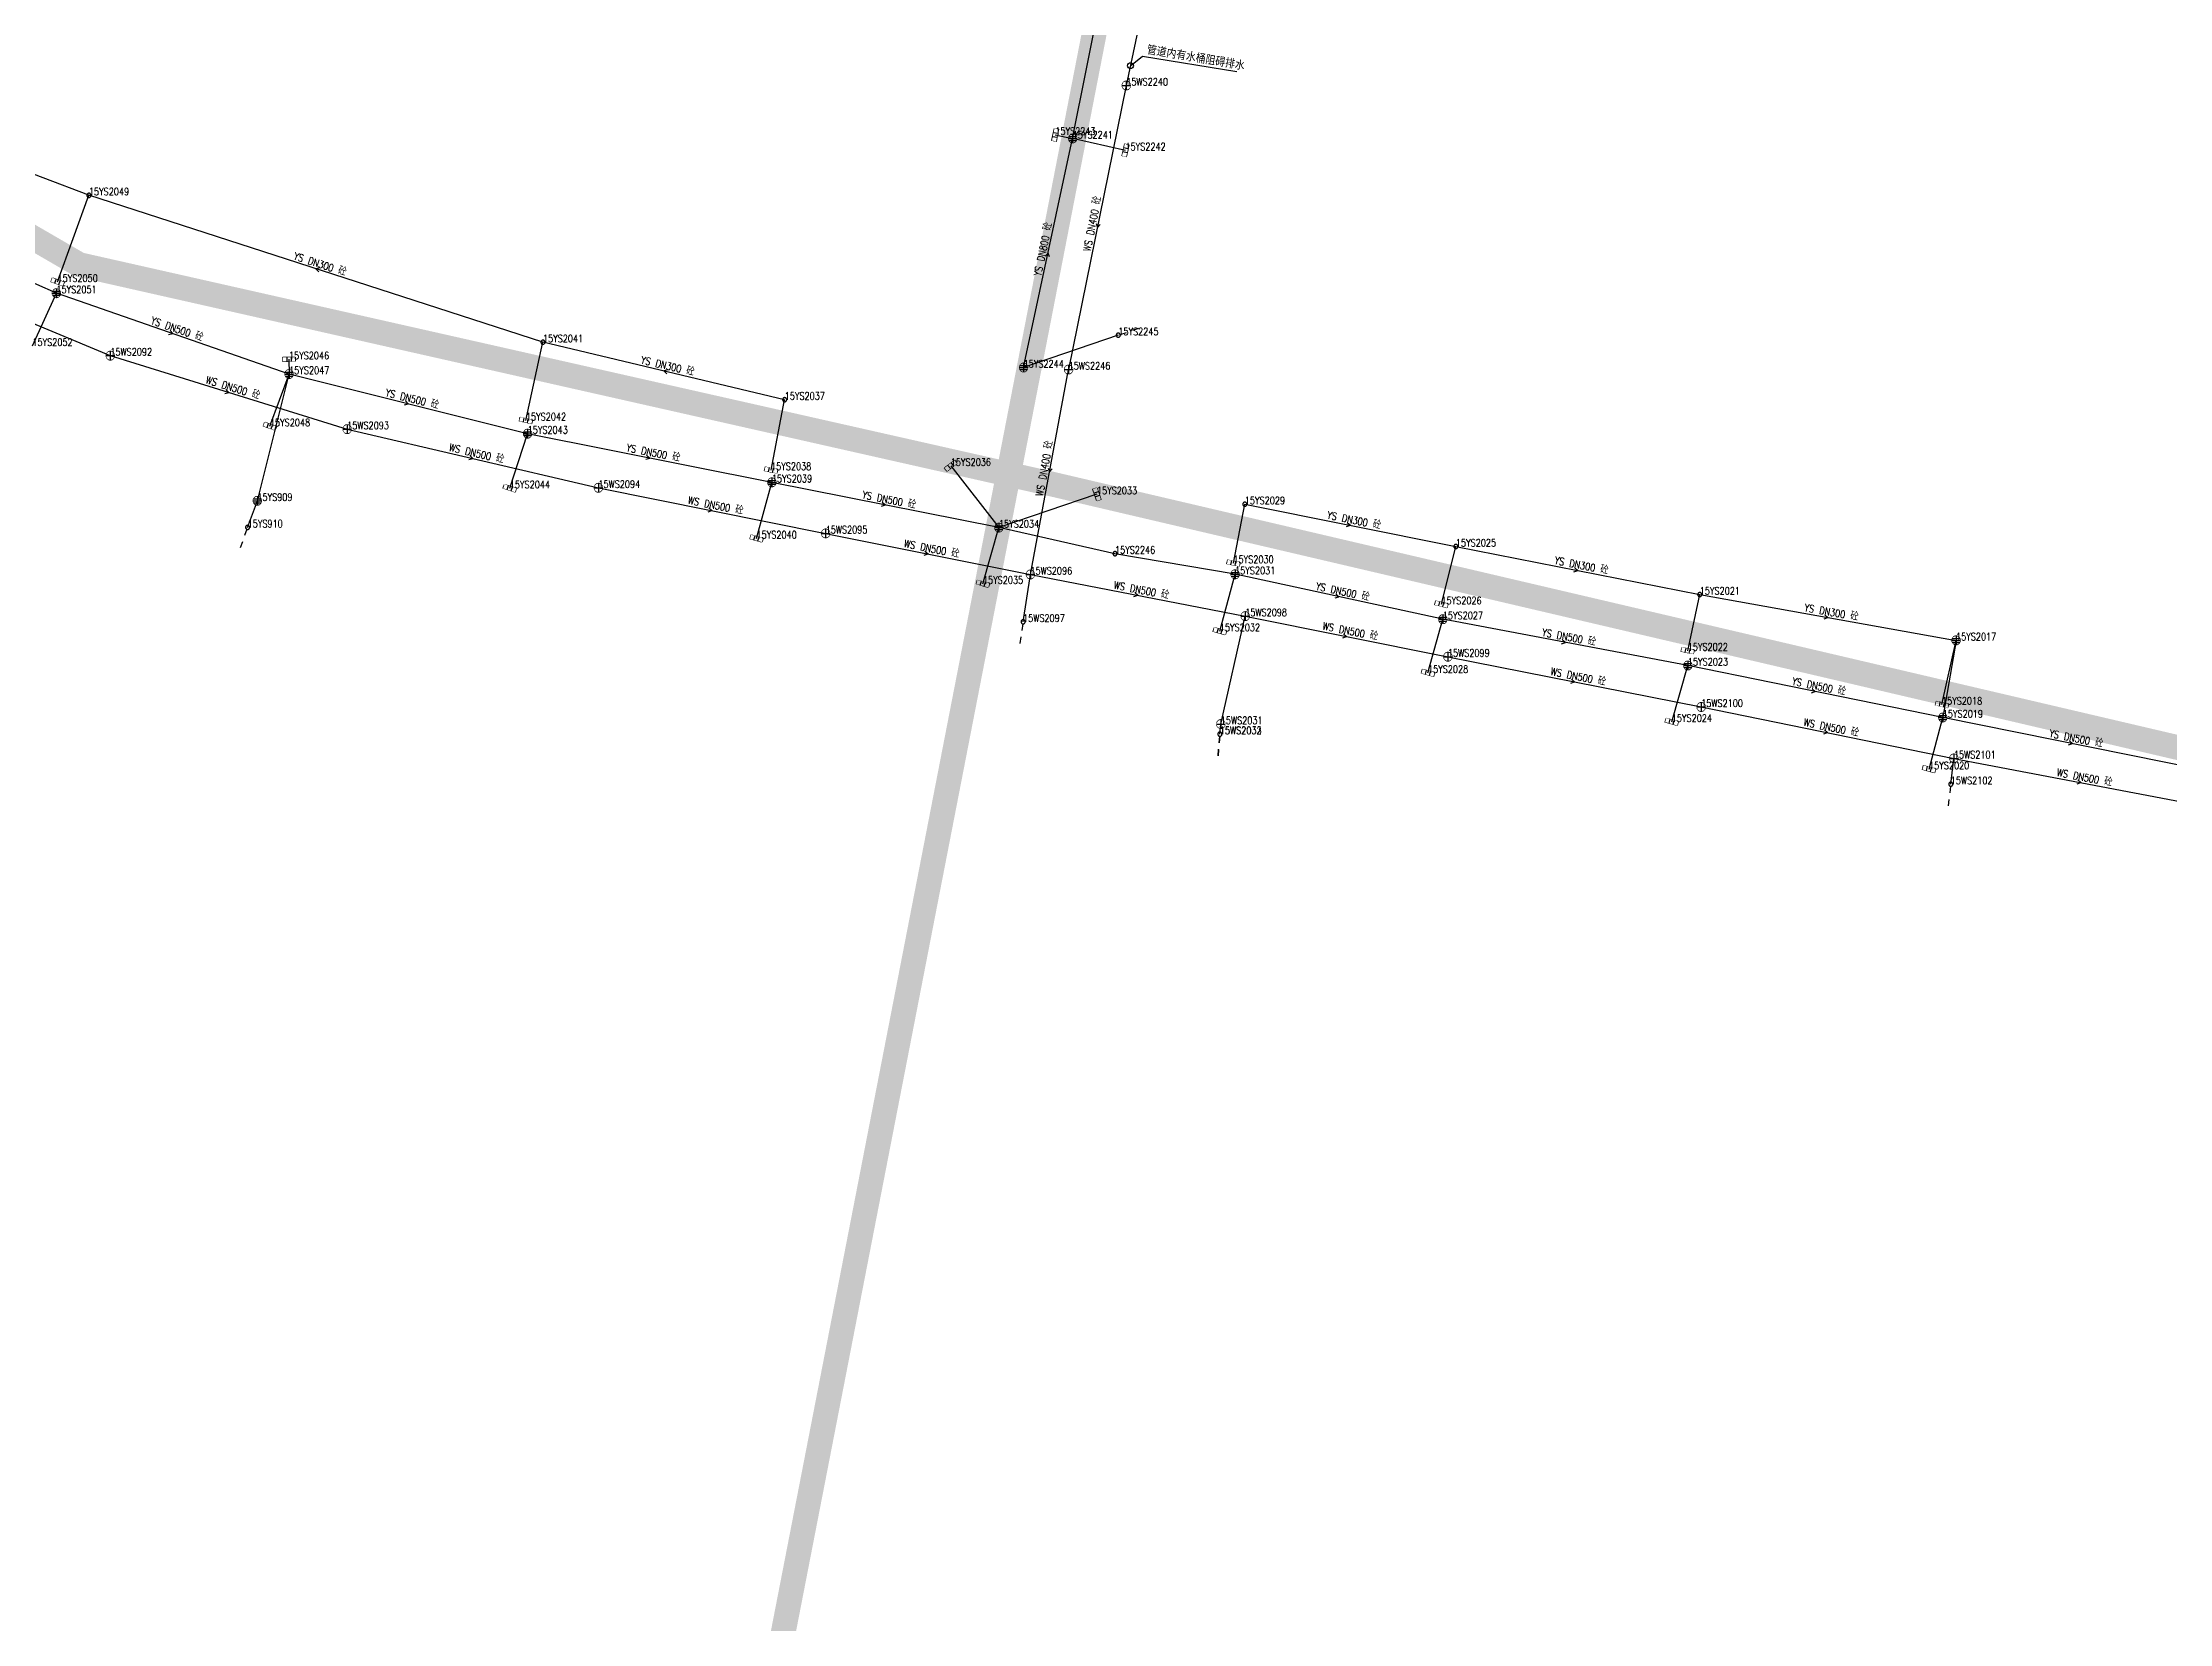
# Model space of a CAD drawing. Extents: x 78813 to 99477, y 2421021 to 2448125.
# Drawn here: x 82647.4 to 82905.2, y 2434629.7 to 2434821.4 of the extents above; entities that cross this region are included whole.
import ezdxf
from ezdxf.enums import TextEntityAlignment as Align

# ---------------------------------------------------------------- set-up
doc = ezdxf.new("R2010")
doc.units = 0
doc.set_wipeout_variables(frame=1)
doc.layers.get('0').update_dxf_attribs({"linetype": 'CONTINUOUS'})
for name, color, linetype in [('DX_WS', 16, 'CONTINUOUS'), ('DX_YS', 42, 'CONTINUOUS'), ('道路', 5, 'CONTINUOUS')]:
    doc.layers.add(name, color=color, linetype=linetype)
doc.layers.add('WSLINE', color=7, linetype='CONTINUOUS', true_color=0x7f0000)
doc.layers.add('YSLINE', color=7, linetype='CONTINUOUS', true_color=0xcc9900)
doc.styles.add('CcNameZT', font='txt.SHX', dxfattribs={"width": 0.8, "bigfont": 'HZTXT.SHX'})
doc.styles.get("Standard").update_dxf_attribs({"font": 'txt.shx', "bigfont": 'hztxt.shx'})

# ---------------------------------------------------------------- blocks, each defined once
blk = doc.blocks.new('GC546')
at = {"color": 0}
for p in [(0.866, 0.5), (0.866, -0.5)]:
    blk.add_line(p, (0, 0), dxfattribs=at)
blk = doc.blocks.new('PS污水井')
blk.add_lwpolyline([(1, 0), (1, 0.07), (0.99, 0.14), (0.98, 0.21), (0.96, 0.28), (0.94, 0.34), (0.91, 0.41), (0.88, 0.47), (0.85, 0.53), (0.81, 0.59), (0.77, 0.64), (0.72, 0.69), (0.67, 0.74), (0.62, 0.79), (0.56, 0.83), (0.5, 0.87), (0.44, 0.9), (0.37, 0.93), (0.31, 0.95), (0.24, 0.97), (0.17, 0.98), (0.1, 0.99), (0.03, 1), (-0.03, 1), (-0.1, 0.99), (-0.17, 0.98), (-0.24, 0.97), (-0.31, 0.95), (-0.37, 0.93), (-0.44, 0.9), (-0.5, 0.87), (-0.56, 0.83), (-0.62, 0.79), (-0.67, 0.74), (-0.72, 0.69), (-0.77, 0.64), (-0.81, 0.59), (-0.85, 0.53), (-0.88, 0.47), (-0.91, 0.41), (-0.94, 0.34), (-0.96, 0.28), (-0.98, 0.21), (-0.99, 0.14), (-1, 0.07), (-1, 0), (-1, -0.07), (-0.99, -0.14), (-0.98, -0.21), (-0.96, -0.28), (-0.94, -0.34), (-0.91, -0.41), (-0.88, -0.47), (-0.85, -0.53), (-0.81, -0.59), (-0.77, -0.64), (-0.72, -0.69), (-0.67, -0.74), (-0.62, -0.79), (-0.56, -0.83), (-0.5, -0.87), (-0.44, -0.9), (-0.37, -0.93), (-0.31, -0.95), (-0.24, -0.97), (-0.17, -0.98), (-0.1, -0.99), (-0.03, -1), (0.03, -1), (0.1, -0.99), (0.17, -0.98), (0.24, -0.97), (0.31, -0.95), (0.37, -0.93), (0.44, -0.9), (0.5, -0.87), (0.56, -0.83), (0.62, -0.79), (0.67, -0.74), (0.72, -0.69), (0.77, -0.64), (0.81, -0.59), (0.85, -0.53), (0.88, -0.47), (0.91, -0.41), (0.94, -0.34), (0.96, -0.28), (0.98, -0.21), (0.99, -0.14), (1, 0)], close=True)
blk.add_wipeout([(1, 0), (1, 0.07), (0.99, 0.14), (0.98, 0.21), (0.96, 0.28), (0.94, 0.34), (0.91, 0.41), (0.88, 0.47), (0.85, 0.53), (0.81, 0.59), (0.77, 0.64), (0.72, 0.69), (0.67, 0.74), (0.62, 0.79), (0.56, 0.83), (0.5, 0.87), (0.44, 0.9), (0.37, 0.93), (0.31, 0.95), (0.24, 0.97), (0.17, 0.98), (0.1, 0.99), (0.03, 1), (-0.03, 1), (-0.1, 0.99), (-0.17, 0.98), (-0.24, 0.97), (-0.31, 0.95), (-0.37, 0.93), (-0.44, 0.9), (-0.5, 0.87), (-0.56, 0.83), (-0.62, 0.79), (-0.67, 0.74), (-0.72, 0.69), (-0.77, 0.64), (-0.81, 0.59), (-0.85, 0.53), (-0.88, 0.47), (-0.91, 0.41), (-0.94, 0.34), (-0.96, 0.28), (-0.98, 0.21), (-0.99, 0.14), (-1, 0.07), (-1, 0), (-1, -0.07), (-0.99, -0.14), (-0.98, -0.21), (-0.96, -0.28), (-0.94, -0.34), (-0.91, -0.41), (-0.88, -0.47), (-0.85, -0.53), (-0.81, -0.59), (-0.77, -0.64), (-0.72, -0.69), (-0.67, -0.74), (-0.62, -0.79), (-0.56, -0.83), (-0.5, -0.87), (-0.44, -0.9), (-0.37, -0.93), (-0.31, -0.95), (-0.24, -0.97), (-0.17, -0.98), (-0.1, -0.99), (-0.03, -1), (0.03, -1), (0.1, -0.99), (0.17, -0.98), (0.24, -0.97), (0.31, -0.95), (0.37, -0.93), (0.44, -0.9), (0.5, -0.87), (0.56, -0.83), (0.62, -0.79), (0.67, -0.74), (0.72, -0.69), (0.77, -0.64), (0.81, -0.59), (0.85, -0.53), (0.88, -0.47), (0.91, -0.41), (0.94, -0.34), (0.96, -0.28), (0.98, -0.21), (0.99, -0.14)])
for p, q in [((-1, 0), (0, 0)), ((0, 1), (0, 0)), ((0, 0), (0, -1)), ((0, 0), (1, 0))]:
    blk.add_line(p, q)
blk = doc.blocks.new('PS非普查')
blk.add_lwpolyline([(3.7, 0), (5.3, 0)])
blk.add_wipeout([(0.5, 0), (0.5, 0.03), (0.5, 0.07), (0.49, 0.1), (0.48, 0.14), (0.47, 0.17), (0.46, 0.2), (0.44, 0.23), (0.42, 0.26), (0.4, 0.29), (0.38, 0.32), (0.36, 0.35), (0.33, 0.37), (0.31, 0.39), (0.28, 0.41), (0.25, 0.43), (0.22, 0.45), (0.19, 0.46), (0.15, 0.48), (0.12, 0.49), (0.09, 0.49), (0.05, 0.5), (0.02, 0.5), (-0.02, 0.5), (-0.05, 0.5), (-0.09, 0.49), (-0.12, 0.49), (-0.15, 0.48), (-0.19, 0.46), (-0.22, 0.45), (-0.25, 0.43), (-0.28, 0.41), (-0.31, 0.39), (-0.33, 0.37), (-0.36, 0.35), (-0.38, 0.32), (-0.4, 0.29), (-0.42, 0.26), (-0.44, 0.23), (-0.46, 0.2), (-0.47, 0.17), (-0.48, 0.14), (-0.49, 0.1), (-0.5, 0.07), (-0.5, 0.03), (-0.5, 0), (-0.5, -0.03), (-0.5, -0.07), (-0.49, -0.1), (-0.48, -0.14), (-0.47, -0.17), (-0.46, -0.2), (-0.44, -0.23), (-0.42, -0.26), (-0.4, -0.29), (-0.38, -0.32), (-0.36, -0.35), (-0.33, -0.37), (-0.31, -0.39), (-0.28, -0.41), (-0.25, -0.43), (-0.22, -0.45), (-0.19, -0.46), (-0.15, -0.48), (-0.12, -0.49), (-0.09, -0.49), (-0.05, -0.5), (-0.02, -0.5), (0.02, -0.5), (0.05, -0.5), (0.09, -0.49), (0.12, -0.49), (0.15, -0.48), (0.19, -0.46), (0.22, -0.45), (0.25, -0.43), (0.28, -0.41), (0.31, -0.39), (0.33, -0.37), (0.36, -0.35), (0.38, -0.32), (0.4, -0.29), (0.42, -0.26), (0.44, -0.23), (0.46, -0.2), (0.47, -0.17), (0.48, -0.14), (0.49, -0.1), (0.5, -0.07)])
blk.add_line((0.5, 0), (2.1, 0))
blk.add_lwpolyline([(0.5, 0), (0.5, 0.03), (0.5, 0.07), (0.49, 0.1), (0.48, 0.14), (0.47, 0.17), (0.46, 0.2), (0.44, 0.23), (0.42, 0.26), (0.4, 0.29), (0.38, 0.32), (0.36, 0.35), (0.33, 0.37), (0.31, 0.39), (0.28, 0.41), (0.25, 0.43), (0.22, 0.45), (0.19, 0.46), (0.15, 0.48), (0.12, 0.49), (0.09, 0.49), (0.05, 0.5), (0.02, 0.5), (-0.02, 0.5), (-0.05, 0.5), (-0.09, 0.49), (-0.12, 0.49), (-0.15, 0.48), (-0.19, 0.46), (-0.22, 0.45), (-0.25, 0.43), (-0.28, 0.41), (-0.31, 0.39), (-0.33, 0.37), (-0.36, 0.35), (-0.38, 0.32), (-0.4, 0.29), (-0.42, 0.26), (-0.44, 0.23), (-0.46, 0.2), (-0.47, 0.17), (-0.48, 0.14), (-0.49, 0.1), (-0.5, 0.07), (-0.5, 0.03), (-0.5, 0), (-0.5, -0.03), (-0.5, -0.07), (-0.49, -0.1), (-0.48, -0.14), (-0.47, -0.17), (-0.46, -0.2), (-0.44, -0.23), (-0.42, -0.26), (-0.4, -0.29), (-0.38, -0.32), (-0.36, -0.35), (-0.33, -0.37), (-0.31, -0.39), (-0.28, -0.41), (-0.25, -0.43), (-0.22, -0.45), (-0.19, -0.46), (-0.15, -0.48), (-0.12, -0.49), (-0.09, -0.49), (-0.05, -0.5), (-0.02, -0.5), (0.02, -0.5), (0.05, -0.5), (0.09, -0.49), (0.12, -0.49), (0.15, -0.48), (0.19, -0.46), (0.22, -0.45), (0.25, -0.43), (0.28, -0.41), (0.31, -0.39), (0.33, -0.37), (0.36, -0.35), (0.38, -0.32), (0.4, -0.29), (0.42, -0.26), (0.44, -0.23), (0.46, -0.2), (0.47, -0.17), (0.48, -0.14), (0.49, -0.1), (0.5, -0.07), (0.5, 0)], close=True)
blk = doc.blocks.new('PS雨水井')
blk.add_lwpolyline([(1, 0), (1, 0.07), (0.99, 0.14), (0.98, 0.21), (0.96, 0.28), (0.94, 0.34), (0.91, 0.41), (0.88, 0.47), (0.85, 0.53), (0.81, 0.59), (0.77, 0.64), (0.72, 0.69), (0.67, 0.74), (0.62, 0.79), (0.56, 0.83), (0.5, 0.87), (0.44, 0.9), (0.37, 0.93), (0.31, 0.95), (0.24, 0.97), (0.17, 0.98), (0.1, 0.99), (0.03, 1), (-0.03, 1), (-0.1, 0.99), (-0.17, 0.98), (-0.24, 0.97), (-0.31, 0.95), (-0.37, 0.93), (-0.44, 0.9), (-0.5, 0.87), (-0.56, 0.83), (-0.62, 0.79), (-0.67, 0.74), (-0.72, 0.69), (-0.77, 0.64), (-0.81, 0.59), (-0.85, 0.53), (-0.88, 0.47), (-0.91, 0.41), (-0.94, 0.34), (-0.96, 0.28), (-0.98, 0.21), (-0.99, 0.14), (-1, 0.07), (-1, 0), (-1, -0.07), (-0.99, -0.14), (-0.98, -0.21), (-0.96, -0.28), (-0.94, -0.34), (-0.91, -0.41), (-0.88, -0.47), (-0.85, -0.53), (-0.81, -0.59), (-0.77, -0.64), (-0.72, -0.69), (-0.67, -0.74), (-0.62, -0.79), (-0.56, -0.83), (-0.5, -0.87), (-0.44, -0.9), (-0.37, -0.93), (-0.31, -0.95), (-0.24, -0.97), (-0.17, -0.98), (-0.1, -0.99), (-0.03, -1), (0.03, -1), (0.1, -0.99), (0.17, -0.98), (0.24, -0.97), (0.31, -0.95), (0.37, -0.93), (0.44, -0.9), (0.5, -0.87), (0.56, -0.83), (0.62, -0.79), (0.67, -0.74), (0.72, -0.69), (0.77, -0.64), (0.81, -0.59), (0.85, -0.53), (0.88, -0.47), (0.91, -0.41), (0.94, -0.34), (0.96, -0.28), (0.98, -0.21), (0.99, -0.14), (1, 0)], close=True)
blk.add_wipeout([(1, 0), (1, 0.07), (0.99, 0.14), (0.98, 0.21), (0.96, 0.28), (0.94, 0.34), (0.91, 0.41), (0.88, 0.47), (0.85, 0.53), (0.81, 0.59), (0.77, 0.64), (0.72, 0.69), (0.67, 0.74), (0.62, 0.79), (0.56, 0.83), (0.5, 0.87), (0.44, 0.9), (0.37, 0.93), (0.31, 0.95), (0.24, 0.97), (0.17, 0.98), (0.1, 0.99), (0.03, 1), (-0.03, 1), (-0.1, 0.99), (-0.17, 0.98), (-0.24, 0.97), (-0.31, 0.95), (-0.37, 0.93), (-0.44, 0.9), (-0.5, 0.87), (-0.56, 0.83), (-0.62, 0.79), (-0.67, 0.74), (-0.72, 0.69), (-0.77, 0.64), (-0.81, 0.59), (-0.85, 0.53), (-0.88, 0.47), (-0.91, 0.41), (-0.94, 0.34), (-0.96, 0.28), (-0.98, 0.21), (-0.99, 0.14), (-1, 0.07), (-1, 0), (-1, -0.07), (-0.99, -0.14), (-0.98, -0.21), (-0.96, -0.28), (-0.94, -0.34), (-0.91, -0.41), (-0.88, -0.47), (-0.85, -0.53), (-0.81, -0.59), (-0.77, -0.64), (-0.72, -0.69), (-0.67, -0.74), (-0.62, -0.79), (-0.56, -0.83), (-0.5, -0.87), (-0.44, -0.9), (-0.37, -0.93), (-0.31, -0.95), (-0.24, -0.97), (-0.17, -0.98), (-0.1, -0.99), (-0.03, -1), (0.03, -1), (0.1, -0.99), (0.17, -0.98), (0.24, -0.97), (0.31, -0.95), (0.37, -0.93), (0.44, -0.9), (0.5, -0.87), (0.56, -0.83), (0.62, -0.79), (0.67, -0.74), (0.72, -0.69), (0.77, -0.64), (0.81, -0.59), (0.85, -0.53), (0.88, -0.47), (0.91, -0.41), (0.94, -0.34), (0.96, -0.28), (0.98, -0.21), (0.99, -0.14)])
for p, q in [((-1, 0), (0, 0)), ((-0.88, 0.48), (0, 0.47)), ((0, 1), (0, 0)), ((0, 0.47), (0.88, 0.47)), ((0, 0), (0, -1)), ((0, 0), (1, 0)), ((-0.88, -0.48), (0, -0.48)), ((0, -0.48), (0.88, -0.48))]:
    blk.add_line(p, q)
blk = doc.blocks.new('PS管线点')
blk.add_wipeout([(0.5, 0), (0.5, 0.03), (0.5, 0.07), (0.49, 0.1), (0.48, 0.14), (0.47, 0.17), (0.46, 0.2), (0.44, 0.23), (0.42, 0.26), (0.4, 0.29), (0.38, 0.32), (0.36, 0.35), (0.33, 0.37), (0.31, 0.39), (0.28, 0.41), (0.25, 0.43), (0.22, 0.45), (0.19, 0.46), (0.15, 0.48), (0.12, 0.49), (0.09, 0.49), (0.05, 0.5), (0.02, 0.5), (-0.02, 0.5), (-0.05, 0.5), (-0.09, 0.49), (-0.12, 0.49), (-0.15, 0.48), (-0.19, 0.46), (-0.22, 0.45), (-0.25, 0.43), (-0.28, 0.41), (-0.31, 0.39), (-0.33, 0.37), (-0.36, 0.35), (-0.38, 0.32), (-0.4, 0.29), (-0.42, 0.26), (-0.44, 0.23), (-0.46, 0.2), (-0.47, 0.17), (-0.48, 0.14), (-0.49, 0.1), (-0.5, 0.07), (-0.5, 0.03), (-0.5, 0), (-0.5, -0.03), (-0.5, -0.07), (-0.49, -0.1), (-0.48, -0.14), (-0.47, -0.17), (-0.46, -0.2), (-0.44, -0.23), (-0.42, -0.26), (-0.4, -0.29), (-0.38, -0.32), (-0.36, -0.35), (-0.33, -0.37), (-0.31, -0.39), (-0.28, -0.41), (-0.25, -0.43), (-0.22, -0.45), (-0.19, -0.46), (-0.15, -0.48), (-0.12, -0.49), (-0.09, -0.49), (-0.05, -0.5), (-0.02, -0.5), (0.02, -0.5), (0.05, -0.5), (0.09, -0.49), (0.12, -0.49), (0.15, -0.48), (0.19, -0.46), (0.22, -0.45), (0.25, -0.43), (0.28, -0.41), (0.31, -0.39), (0.33, -0.37), (0.36, -0.35), (0.38, -0.32), (0.4, -0.29), (0.42, -0.26), (0.44, -0.23), (0.46, -0.2), (0.47, -0.17), (0.48, -0.14), (0.49, -0.1), (0.5, -0.07)])
blk.add_lwpolyline([(0.5, 0), (0.5, 0.03), (0.5, 0.07), (0.49, 0.1), (0.48, 0.14), (0.47, 0.17), (0.46, 0.2), (0.44, 0.23), (0.42, 0.26), (0.4, 0.29), (0.38, 0.32), (0.36, 0.35), (0.33, 0.37), (0.31, 0.39), (0.28, 0.41), (0.25, 0.43), (0.22, 0.45), (0.19, 0.46), (0.15, 0.48), (0.12, 0.49), (0.09, 0.49), (0.05, 0.5), (0.02, 0.5), (-0.02, 0.5), (-0.05, 0.5), (-0.09, 0.49), (-0.12, 0.49), (-0.15, 0.48), (-0.19, 0.46), (-0.22, 0.45), (-0.25, 0.43), (-0.28, 0.41), (-0.31, 0.39), (-0.33, 0.37), (-0.36, 0.35), (-0.38, 0.32), (-0.4, 0.29), (-0.42, 0.26), (-0.44, 0.23), (-0.46, 0.2), (-0.47, 0.17), (-0.48, 0.14), (-0.49, 0.1), (-0.5, 0.07), (-0.5, 0.03), (-0.5, 0), (-0.5, -0.03), (-0.5, -0.07), (-0.49, -0.1), (-0.48, -0.14), (-0.47, -0.17), (-0.46, -0.2), (-0.44, -0.23), (-0.42, -0.26), (-0.4, -0.29), (-0.38, -0.32), (-0.36, -0.35), (-0.33, -0.37), (-0.31, -0.39), (-0.28, -0.41), (-0.25, -0.43), (-0.22, -0.45), (-0.19, -0.46), (-0.15, -0.48), (-0.12, -0.49), (-0.09, -0.49), (-0.05, -0.5), (-0.02, -0.5), (0.02, -0.5), (0.05, -0.5), (0.09, -0.49), (0.12, -0.49), (0.15, -0.48), (0.19, -0.46), (0.22, -0.45), (0.25, -0.43), (0.28, -0.41), (0.31, -0.39), (0.33, -0.37), (0.36, -0.35), (0.38, -0.32), (0.4, -0.29), (0.42, -0.26), (0.44, -0.23), (0.46, -0.2), (0.47, -0.17), (0.48, -0.14), (0.49, -0.1), (0.5, -0.07), (0.5, 0)], close=True)
blk = doc.blocks.new('PS雨篦')
blk.add_lwpolyline([(-1.5, 0.5), (0, 0.5), (1.5, 0.5), (1.5, -0.5), (0, -0.5), (-1.5, -0.5)], close=True)
blk.add_wipeout([(-1.5, 0.5), (0, 0.5), (1.5, 0.5), (1.5, -0.5), (0, -0.5), (-1.5, -0.5)])
for p, q in [((-0.51, -0.5), (-0.51, 0.5)), ((0.49, -0.5), (0.49, 0.5))]:
    blk.add_line(p, q)

msp = doc.modelspace()

# ---------------------------------------------------------------- linework, layer by layer
at = {"color": 6, "linetype": 'Continuous'}
for p, q in [((82779.29, 2434818.62, -0.12), (82780.75, 2434819.76, -0.12)), ((82780.75, 2434819.76, -0.12), (82792.2, 2434817.93, 0.15))]:
    msp.add_line(p, q, dxfattribs=at)
msp.add_circle((82779.29, 2434818.62, -0.12), 0.353, dxfattribs=at)

# ---------------------------------------------------------------- block references
at = {"layer": 'DX_WS', "xscale": 0.5, "yscale": 0.5, "zscale": 0.5}
for p in [(82778.78, 2434816.22, -0.11), (82655.63, 2434783.46, -0.33), (82771.79, 2434781.78, -0.23), (82684.34, 2434774.55, -0.61), (82714.79, 2434767.44, -0.22), (82742.34, 2434761.91, -0.2), (82767.16, 2434756.93, -0.08), (82793.2, 2434751.88, -0.22), (82817.77, 2434746.96, -0.41), (82848.47, 2434740.86, -0.53), (82879.1, 2434734.63, -0.28)]:
    msp.add_blockref('PS污水井', p, dxfattribs=at)
at = {"layer": 'DX_WS', "yscale": 0.5, "zscale": 0.5}
for name, p, xscale, rotation in [('GC546', (82775.29, 2434799, -0.17), 0.5000000000358561, 78.51388946757206), ('GC546', (82669.98, 2434779, -0.47), 0.5000000000609571, 162.7585405813997), ('GC546', (82699.56, 2434771, -0.41), 0.4999999999467123, 166.8685948098069), ('GC546', (82769.47, 2434769.36, -0.1), 0.4999999999654726, 79.44801572177009), ('GC546', (82728.56, 2434764.68, -0.21), 0.4999999999598819, 168.6428769654527), ('GC546', (82754.75, 2434759.42, -0.14), 0.5000000000052656, 168.6550025177074), ('GC546', (82780.18, 2434754.41, -0.15), 0.5000000000242169, 169.0310921427849), ('PS非普查', (82766.27, 2434751.19, 0.16), 0.4999999999047911, 261.2395941928843), ('GC546', (82805.49, 2434749.42, -0.31), 0.4999999999626051, 168.6779638501117), ('GC546', (82833.12, 2434743.91, -0.47), 0.4999999999683084, 168.7604395653938), ('PS非普查', (82790.12, 2434737.58, 2.42), 0.4999999998590414, 264.3362937399223), ('GC546', (82863.79, 2434737.75, -0.4), 0.4999999999757613, 168.5045635126129), ('PS非普查', (82878.72, 2434731.5, -0.05), 0.50000000007529, 263.0233480976709), ('GC546', (82894.5, 2434731.69, -0.4), 0.5000000000460866, 169.1798120843558)]:
    msp.add_blockref(name, p, dxfattribs=dict(at, xscale=xscale, rotation=rotation))
at = {"layer": 'DX_YS', "xscale": 0.5, "yscale": 0.5, "zscale": 0.5}
for name, p in [('PS雨水井', (82772.28, 2434809.79, 1.16)), ('PS管线点', (82653.03, 2434802.9, 1.97)), ('PS雨水井', (82649.09, 2434791.03, 0.08)), ('PS管线点', (82708.07, 2434785.09, 1.67)), ('PS雨水井', (82677.3, 2434781.23, 0.12)), ('PS雨水井', (82766.33, 2434782.02, 1.32)), ('PS管线点', (82737.37, 2434778.12, 1.93)), ('PS雨水井', (82706.21, 2434774, -0.02)), ('PS雨水井', (82735.82, 2434768.1, 0.17)), ('PS雨水井', (82673.45, 2434765.86, -1.2)), ('PS管线点', (82793.15, 2434765.45, 1.88)), ('PS雨水井', (82763.34, 2434762.61, 0.61)), ('PS管线点', (82818.73, 2434760.32, 1.71)), ('PS管线点', (82777.41, 2434759.45, 0.34)), ('PS雨水井', (82791.97, 2434756.95, 0.56)), ('PS管线点', (82848.29, 2434754.49, 1.68)), ('PS雨水井', (82817.15, 2434751.5, 0.13)), ('PS雨水井', (82879.36, 2434748.94, 0.96)), ('PS雨水井', (82846.85, 2434745.89, 0.35)), ('PS雨水井', (82877.75, 2434739.58, 0.4))]:
    msp.add_blockref(name, p, dxfattribs=at)
at = {"layer": 'DX_YS'}
for name, p, xscale, yscale, zscale, rotation in [('PS雨篦', (82778.68, 2434808.35, 1.3), 0.4999999998202177, 0.5, 0.5, 77.39923886768074), ('GC546', (82680.55, 2434794, 1.82), 0.4999999999831844, 0.5, 0.5, 342.0762379074212), ('GC546', (82769.3, 2434795.9, 1.24), 0.5000000001172096, 0.5, 0.5, 257.9113025557926), ('GC546', (82663.19, 2434786.13, 0.1), 0.4999999999752819, 0.5, 0.5, 160.8461996194678), ('PS非普查', (82777.81, 2434785.94, 1.79), 0.500000000031143, 0.5, 0.5, 18.86057106276369), ('GC546', (82722.72, 2434781.6, 1.8), 0.4999999999968092, 0.5, 0.5, 346.6059162612803), ('GC546', (82691.75, 2434777.62, 0.05), 0.5000000000002234, 0.5000000000002234, 0.5000000000002234, 165.9581596450901), ('PS雨篦', (82674.97, 2434774.9, 1.98), 0.5000000000590871, 0.5, 0.5, 339.7768176045921), ('GC546', (82721.01, 2434771.05, 0.07), 0.5000000000007722, 0.5000000000007722, 0.5000000000007722, 168.7313702175026), ('PS雨篦', (82757.5, 2434770.11, 1.83), 0.49999999995378, 0.5, 0.5, 217.8813271708096), ('PS雨篦', (82704.05, 2434767.38, 2.21), 0.4999999999853141, 0.5, 0.5, 341.9600806879838), ('GC546', (82749.58, 2434765.36, 0.39), 0.4999999999957488, 0.5, 0.5, 168.7116943160289), ('PS雨篦', (82775.22, 2434766.65, 1.8), 0.4999999998178634, 0.5, 0.5, 108.7826989330279), ('GC546', (82805.94, 2434762.89, 1.8), 0.4999999999556681, 0.5, 0.5, 168.6521626980567), ('PS非普查', (82672.27, 2434762.64, 0.69), 0.4999999999370179, 0.5, 0.5, 249.9854977495617), ('PS雨篦', (82733.96, 2434761.3, 2.22), 0.5000000000379122, 0.5, 0.5, 344.6964185598558), ('PS雨篦', (82761.4, 2434755.81, 2.23), 0.4999999999851401, 0.5, 0.5, 344.1291268379305), ('GC546', (82833.51, 2434757.4, 1.7), 0.5000000000228628, 0.5, 0.5, 168.8366170657968), ('GC546', (82804.56, 2434754.23, 0.34), 0.5000000000412607, 0.5, 0.5, 167.8007062475153), ('PS雨篦', (82790.12, 2434750.06, 1.78), 0.4999999999664422, 0.5, 0.5, 344.9914799200815), ('GC546', (82863.83, 2434751.71, 1.77), 0.5000000000432335, 0.5, 0.5, 169.8781364646916), ('GC546', (82832, 2434748.7, 0.24), 0.5000000000444235, 0.5, 0.5, 169.300115847766), ('GC546', (82862.3, 2434742.74, 0.38), 0.4999999999748334, 0.5, 0.5, 168.4520461692341), ('PS雨篦', (82844.9, 2434739.07, 2.08), 0.4999999999830614, 0.5, 0.5, 343.9691774996699), ('GC546', (82893.48, 2434736.42, 0.34), 0.4999999999966185, 0.5, 0.5, 168.6322811097641)]:
    msp.add_blockref(name, p, dxfattribs=dict(at, xscale=xscale, yscale=yscale, zscale=zscale, rotation=rotation))

# ---------------------------------------------------------------- texts
at = {"color": 6, "linetype": 'Continuous', "insert": (82781.37, 2434821.03), "char_height": 1, "attachment_point": 1, "rotation": 350.3936}
msp.add_mtext('管道内有水桶阻碍排水', dxfattribs=at)
at = {"layer": 'DX_WS', "style": 'CcNameZT', "width": 0.8}
for s, rotation, p in [(' WS DN400 砼', 78.5139, (82775.04, 2434799.05, -0.11)), (' WS DN500 砼', 342.7585, (82670.06, 2434779.24, -0.33)), (' WS DN500 砼', 346.8686, (82699.62, 2434771.24, -0.61)), (' WS DN400 砼', 79.448, (82769.23, 2434769.4, -0.13)), (' WS DN500 砼', 348.6429, (82728.61, 2434764.92, -0.22)), (' WS DN500 砼', 348.655, (82754.8, 2434759.67, -0.2)), (' WS DN500 砼', 349.0311, (82780.22, 2434754.65, -0.08)), (' WS DN500 砼', 348.678, (82805.54, 2434749.67, -0.22)), (' WS DN500 砼', 348.7604, (82833.17, 2434744.16, -0.41)), (' WS DN500 砼', 348.5046, (82863.84, 2434737.99, -0.53)), (' WS DN500 砼', 349.1798, (82894.55, 2434731.94, -0.28))]:
    msp.add_text(s, height=0.9, rotation=rotation, dxfattribs=at).set_placement(p, align=Align.CENTER)
at = {"layer": 'DX_YS', "style": 'CcNameZT', "width": 0.8}
for s, rotation, p in [(' YS DN800 砼', 77.9113, (82769.06, 2434795.96, 1.32)), (' YS DN300 砼', 342.0762, (82680.62, 2434794.23, 1.67)), (' YS DN500 砼', 340.8462, (82663.28, 2434786.37, 0.08)), (' YS DN300 砼', 346.6059, (82722.78, 2434781.85, 1.93)), (' YS DN500 砼', 345.9582, (82691.81, 2434777.86, 0.12)), (' YS DN500 砼', 348.7314, (82721.06, 2434771.3, -0.02)), (' YS DN500 砼', 348.7117, (82749.63, 2434765.6, 0.17)), (' YS DN300 砼', 348.6522, (82805.99, 2434763.13, 1.88)), (' YS DN300 砼', 348.8366, (82833.56, 2434757.65, 1.71)), (' YS DN500 砼', 347.8007, (82804.62, 2434754.47, 0.56)), (' YS DN300 砼', 349.8781, (82863.87, 2434751.96, 1.68)), (' YS DN500 砼', 349.3001, (82832.05, 2434748.94, 0.13)), (' YS DN500 砼', 348.452, (82862.35, 2434742.98, 0.35)), (' YS DN500 砼', 348.6323, (82893.53, 2434736.66, 0.4))]:
    msp.add_text(s, height=0.9, rotation=rotation, dxfattribs=at).set_placement(p, align=Align.CENTER)
at = {"layer": 'DX_YS', "width": 0.8}
msp.add_text('15YS2052', height=0.9, dxfattribs=at).set_placement((82646.18, 2434784.64, 2.23))

# ---------------------------------------------------------------- next in the draw order: linework, layer by layer
at = {"layer": 'WSLINE'}
for p, q in [((82784.82, 2434845.05, -0.2), (82778.78, 2434816.22, -0.11)), ((82767.16, 2434756.93, -0.08), (82771.79, 2434781.78, -0.13)), ((82714.79, 2434767.44, -0.22), (82742.34, 2434761.91, -0.2)), ((82742.34, 2434761.91, -0.2), (82767.16, 2434756.93, -0.08)), ((82766.27, 2434751.19, 0.16), (82767.16, 2434756.93, -0.08)), ((82878.72, 2434731.5, -0.05), (82879.1, 2434734.63, -0.27)), ((82879.1, 2434734.63, -0.28), (82909.91, 2434728.75, -0.53))]:
    msp.add_line(p, q, dxfattribs=at)
at = {"layer": 'YSLINE'}
for p, q in [((82772.28, 2434809.79, 1.16), (82778.08, 2434838.79, 1.1)), ((82653.03, 2434802.9, 1.97), (82617.29, 2434816.5, 1.69)), ((82778.68, 2434808.35, 1.3), (82772.28, 2434809.79, 1.25)), ((82708.07, 2434785.09, 1.67), (82653.03, 2434802.9, 1.97)), ((82737.37, 2434778.12, 1.93), (82708.07, 2434785.09, 1.67)), ((82777.81, 2434785.94, 1.79), (82766.33, 2434782.02, 1.42)), ((82673.45, 2434765.86, -1.2), (82677.3, 2434781.23, 0.27)), ((82674.97, 2434774.9, 1.98), (82677.3, 2434781.23, 1.57)), ((82757.5, 2434770.11, 1.83), (82763.34, 2434762.61, 1.77)), ((82672.27, 2434762.64, 0.69), (82673.45, 2434765.86, -1.2)), ((82775.22, 2434766.65, 1.8), (82763.34, 2434762.61, 1.77)), ((82793.15, 2434765.45, 1.88), (82818.73, 2434760.32, 1.71)), ((82761.4, 2434755.81, 2.23), (82763.34, 2434762.61, 1.77)), ((82777.41, 2434759.45, 0.34), (82763.34, 2434762.61, 0.61)), ((82844.9, 2434739.07, 2.08), (82846.85, 2434745.89, 1.68))]:
    msp.add_line(p, q, dxfattribs=at)

# ---------------------------------------------------------------- next in the draw order: block references
at = {"layer": 'DX_WS', "xscale": 0.5000000001810767, "yscale": 0.5, "zscale": 0.5, "rotation": 265.0362798454401}
msp.add_blockref('PS非普查', (82790.13, 2434737.56, 1.36), dxfattribs=at)
at = {"layer": 'DX_YS', "yscale": 0.5, "zscale": 0.5}
for p, xscale, rotation in [((82770.17, 2434810.23, 1.31), 0.4999999998778161, 258.2045659326665), ((82649.23, 2434792.4, 2.29), 0.5000000000362528, 340.0989137049855), ((82677.28, 2434783.02, 2.21), 0.5000000000011319, 180.5450469109929), ((82706, 2434775.61, 2.13), 0.4999999999834015, 347.7126479500993), ((82735.72, 2434769.59, 2.28), 0.500000000022253, 349.0380002210365), ((82791.77, 2434758.31, 2.41), 0.5000000000235748, 349.0621428773825), ((82816.98, 2434753.31, 2.19), 0.4999999999572516, 345.9656789040515), ((82846.83, 2434747.69, 2.3), 0.5000000000257298, 347.8534800211348), ((82815.35, 2434745, 1.92), 0.4999999999704026, 344.4790699944131), ((82877.65, 2434741.15, 2.25), 0.5000000000308067, 347.5911783625641), ((82876.09, 2434733.33, 2.01), 0.5000000000057527, 345.1405114856793)]:
    msp.add_blockref('PS雨篦', p, dxfattribs=dict(at, xscale=xscale, rotation=rotation))

# ---------------------------------------------------------------- next in the draw order: texts
at = {"layer": 'DX_WS', "width": 0.8}
for s, p in [('15WS2240', (82778.78, 2434816.22, -0.11)), ('15WS2092', (82655.63, 2434783.46, -0.33)), ('15WS2246', (82771.79, 2434781.78, -0.23)), ('15WS2093', (82684.34, 2434774.55, -0.61)), ('15WS2094', (82714.79, 2434767.44, -0.22)), ('15WS2095', (82742.34, 2434761.91, -0.2)), ('15WS2096', (82767.16, 2434756.93, -0.08)), ('15WS2098', (82793.2, 2434751.88, -0.22)), ('15WS2097', (82766.27, 2434751.19, 0.16)), ('15WS2099', (82817.77, 2434746.96, -0.41)), ('15WS2100', (82848.47, 2434740.86, -0.53)), ('15WS2101', (82879.1, 2434734.63, -0.28)), ('15WS2102', (82878.72, 2434731.5, -0.05))]:
    msp.add_text(s, height=0.9, dxfattribs=at).set_placement(p)
at = {"layer": 'DX_YS', "width": 0.8}
for s, p in [('15YS2241', (82772.28, 2434809.79, 1.16)), ('15YS2242', (82778.68, 2434808.35, 1.3)), ('15YS2049', (82653.03, 2434802.9, 1.97)), ('15YS2245', (82777.81, 2434785.94, 1.79)), ('15YS2041', (82708.07, 2434785.09, 1.67)), ('15YS2244', (82766.33, 2434782.02, 1.32)), ('15YS2037', (82737.37, 2434778.12, 1.93)), ('15YS2048', (82674.97, 2434774.9, 1.98)), ('15YS2036', (82757.5, 2434770.11, 1.83)), ('15YS2044', (82704.05, 2434767.38, 2.21)), ('15YS909', (82673.45, 2434765.86, -1.2)), ('15YS2033', (82775.22, 2434766.65, 1.8)), ('15YS2029', (82793.15, 2434765.45, 1.88)), ('15YS910', (82672.27, 2434762.64, 0.69)), ('15YS2034', (82763.34, 2434762.61, 0.61)), ('15YS2040', (82733.96, 2434761.3, 2.22)), ('15YS2025', (82818.73, 2434760.32, 1.71)), ('15YS2246', (82777.41, 2434759.45, 0.34)), ('15YS2035', (82761.4, 2434755.81, 2.23)), ('15YS2021', (82848.29, 2434754.49, 1.68)), ('15YS2032', (82790.12, 2434750.06, 1.78)), ('15YS2017', (82879.36, 2434748.94, 0.96)), ('15YS2024', (82844.9, 2434739.07, 2.08))]:
    msp.add_text(s, height=0.9, dxfattribs=at).set_placement(p)

# ---------------------------------------------------------------- next in the draw order: linework, layer by layer
at = {"layer": 'WSLINE'}
for p, q in [((82778.78, 2434816.22, -0.11), (82771.79, 2434781.78, -0.23)), ((82619.13, 2434798.69, -0.59), (82655.63, 2434783.46, -0.33)), ((82655.63, 2434783.46, -0.33), (82684.34, 2434774.55, -0.61)), ((82684.34, 2434774.55, -0.61), (82714.79, 2434767.44, -0.22)), ((82767.16, 2434756.93, -0.08), (82793.2, 2434751.88, -0.22)), ((82793.2, 2434751.88, -0.22), (82817.77, 2434746.96, -0.41)), ((82817.77, 2434746.96, -0.41), (82848.47, 2434740.86, -0.53)), ((82848.47, 2434740.86, -0.53), (82879.1, 2434734.63, -0.28))]:
    msp.add_line(p, q, dxfattribs=at)
at = {"layer": 'YSLINE'}
for p, q in [((82766.33, 2434782.02, 1.32), (82772.28, 2434809.79, 1.16)), ((82770.17, 2434810.23, 1.31), (82772.28, 2434809.79, 1.25)), ((82649.09, 2434791.03, 0.08), (82612.61, 2434807.17, 0.03)), ((82649.23, 2434792.4, 2.29), (82653.03, 2434802.9, 1.97)), ((82646.18, 2434784.64, 2.23), (82649.09, 2434791.03, 0.08)), ((82677.3, 2434781.23, 0.12), (82649.09, 2434791.03, 0.08)), ((82706, 2434775.61, 2.13), (82708.07, 2434785.09, 1.67)), ((82677.28, 2434783.02, 2.21), (82677.3, 2434781.23, 1.57)), ((82706.21, 2434774, -0.02), (82677.3, 2434781.23, 0.12)), ((82735.72, 2434769.59, 2.28), (82737.37, 2434778.12, 1.93)), ((82704.05, 2434767.38, 2.21), (82706.21, 2434774, 1.4)), ((82735.82, 2434768.1, 0.17), (82706.21, 2434774, -0.02)), ((82733.96, 2434761.3, 2.22), (82735.82, 2434768.1, 1.44)), ((82763.34, 2434762.61, 0.61), (82735.82, 2434768.1, 0.17)), ((82791.77, 2434758.31, 2.41), (82793.15, 2434765.45, 1.88)), ((82791.97, 2434756.95, 0.56), (82777.41, 2434759.45, 0.34)), ((82816.98, 2434753.31, 2.19), (82818.73, 2434760.32, 1.71)), ((82818.73, 2434760.32, 1.71), (82848.29, 2434754.49, 1.68)), ((82790.12, 2434750.06, 1.78), (82791.97, 2434756.95, 1.51)), ((82817.15, 2434751.5, 0.13), (82791.97, 2434756.95, 0.56)), ((82846.83, 2434747.69, 2.3), (82848.29, 2434754.49, 1.68)), ((82848.29, 2434754.49, 1.68), (82879.36, 2434748.94, 1.86)), ((82815.35, 2434745, 1.92), (82817.15, 2434751.5, 1.53)), ((82846.85, 2434745.89, 0.35), (82817.15, 2434751.5, 0.13)), ((82877.65, 2434741.15, 2.25), (82879.36, 2434748.94, 1.96)), ((82879.36, 2434748.94, 0.96), (82877.75, 2434739.58, 0.48)), ((82877.75, 2434739.58, 0.4), (82846.85, 2434745.89, 0.35)), ((82876.09, 2434733.33, 2.01), (82877.75, 2434739.58, 1.68)), ((82909.21, 2434733.25, 0.28), (82877.75, 2434739.58, 0.4))]:
    msp.add_line(p, q, dxfattribs=at)

# ---------------------------------------------------------------- next in the draw order: block references
at = {"layer": 'DX_WS', "xscale": 0.5, "yscale": 0.5, "zscale": 0.5}
msp.add_blockref('PS污水井', (82790.24, 2434738.79, 1.22), dxfattribs=at)

# ---------------------------------------------------------------- next in the draw order: texts
at = {"layer": 'DX_YS', "width": 0.8}
for s, p in [('15YS2243', (82770.17, 2434810.23, 1.31)), ('15YS2051', (82649.09, 2434791.03, 0.08)), ('15YS2050', (82649.23, 2434792.4, 2.29)), ('15YS2046', (82677.28, 2434783.02, 2.21)), ('15YS2047', (82677.3, 2434781.23, 0.12)), ('15YS2042', (82706, 2434775.61, 2.13)), ('15YS2043', (82706.21, 2434774, -0.02)), ('15YS2038', (82735.72, 2434769.59, 2.28)), ('15YS2039', (82735.82, 2434768.1, 0.17)), ('15YS2030', (82791.77, 2434758.31, 2.41)), ('15YS2031', (82791.97, 2434756.95, 0.56)), ('15YS2026', (82816.98, 2434753.31, 2.19)), ('15YS2027', (82817.15, 2434751.5, 0.13)), ('15YS2022', (82846.83, 2434747.69, 2.3)), ('15YS2028', (82815.35, 2434745, 1.92)), ('15YS2023', (82846.85, 2434745.89, 0.35)), ('15YS2018', (82877.65, 2434741.15, 2.25)), ('15YS2019', (82877.75, 2434739.58, 0.4)), ('15YS2020', (82876.09, 2434733.33, 2.01))]:
    msp.add_text(s, height=0.9, dxfattribs=at).set_placement(p)

# ---------------------------------------------------------------- next in the draw order: linework, layer by layer
at = {"layer": 'WSLINE'}
for p, q in [((82790.24, 2434738.79, 1.22), (82793.2, 2434751.88, -0.22)), ((82790.12, 2434737.58, 2.42), (82790.24, 2434738.79, 2.36)), ((82790.13, 2434737.56, 1.36), (82790.24, 2434738.79, 1.22))]:
    msp.add_line(p, q, dxfattribs=at)
at = {"layer": '道路', "const_width": 3, "flags": 128}
for points in [[(82710.24, 2434490.02), (82820.72, 2435058.22)], [(83889.39, 2434538.9), (83052.44, 2434701.72), (82769.5, 2434767.95), (82651.86, 2434794.5), (82551.3, 2434852.78), (82454.74, 2434932.52)]]:
    msp.add_lwpolyline(points, dxfattribs=at)

# ---------------------------------------------------------------- next in the draw order: texts
at = {"layer": 'DX_WS', "width": 0.8}
for s, p in [('15WS2032', (82790.12, 2434737.58, 2.42)), ('15WS2033', (82790.13, 2434737.56, 1.36)), ('15WS2031', (82790.24, 2434738.79, 1.22))]:
    msp.add_text(s, height=0.9, dxfattribs=at).set_placement(p)

doc.saveas('drawing.dxf')
